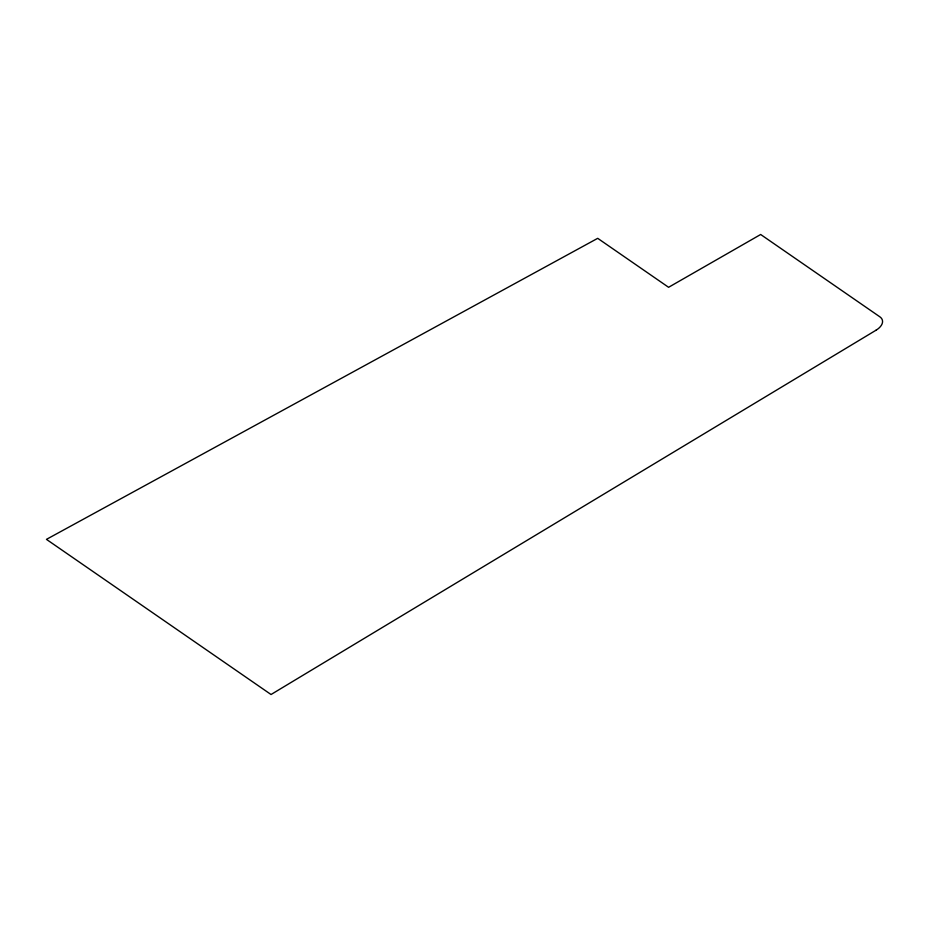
<?xml version="1.0" encoding="UTF-8"?>
<svg xmlns="http://www.w3.org/2000/svg" width="929" height="929" viewBox="0 0 929 929"><rect width="100%" height="100%" fill="white"/><g stroke="black" fill="none" stroke-linecap="round" stroke-linejoin="round"><path stroke-width="1.39" d="M876.001 330.236L271.036 694.509L46.45 539.366L597.707 238.323L668.59 287.293L760.665 234.491L879.868 316.824A16.234 9.081 -14.9 0 1 876.001 330.236"/></g></svg>
